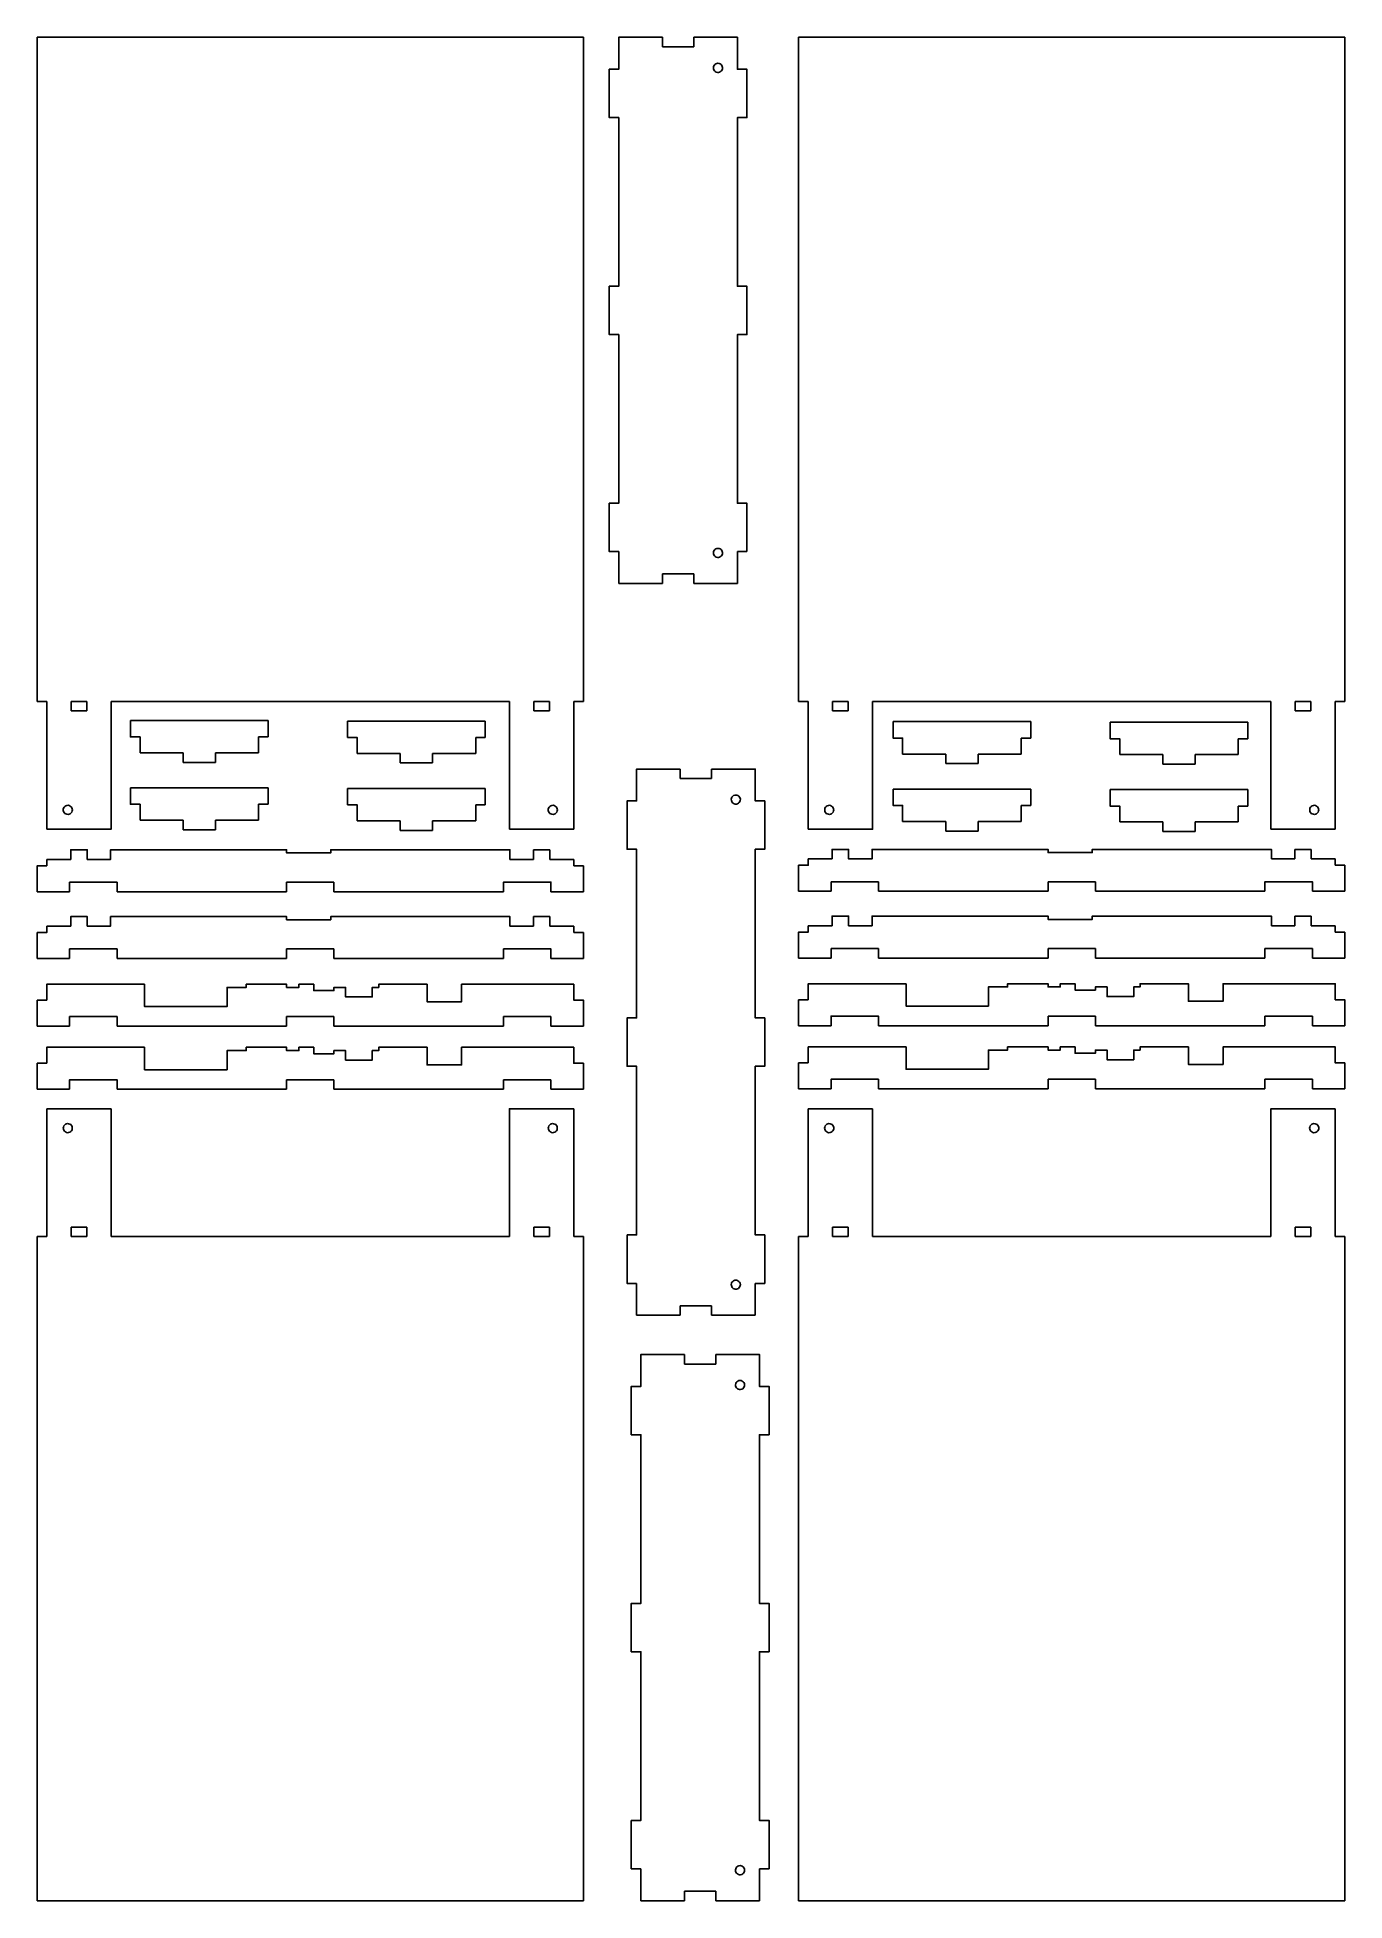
# Model space of a CAD drawing. Extents: x 5 to 415, y 5 to 589.
import ezdxf

# ---------------------------------------------------------------- set-up
doc = ezdxf.new("R2010")
doc.units = 0
doc.layers.add('Layer_1', color=7, linetype='CONTINUOUS')

msp = doc.modelspace()

# ---------------------------------------------------------------- linework, layer by layer
at = {"layer": 'Layer_1', "color": 7}
for points in [[(176.25267, 380.778424), (176.25267, 588.92844), (5.102679, 588.92844), (5.102679, 380.778424)], [(201.01734, 588.92842), (187.36736, 588.92842), (187.36736, 578.92842), (184.36735, 578.92842), (184.36735, 563.77843), (187.36736, 563.77843), (187.36736, 510.92842), (184.36735, 510.92842), (184.36735, 495.77843), (187.36736, 495.77843), (187.36736, 442.92844), (184.36735, 442.92844)], [(201.01734, 588.92842), (201.01734, 585.92842)], [(201.01734, 585.92842), (210.86736, 585.92842)], [(227.51735, 427.77842), (227.51735, 442.92844), (224.51734, 442.92844), (224.51734, 495.77843), (227.51735, 495.77843), (227.51735, 510.92842), (224.51734, 510.92842), (224.51734, 563.77843), (227.51735, 563.77843), (227.51735, 578.92842), (224.51734, 578.92842), (224.51734, 588.92842), (210.86736, 588.92842)], [(210.86736, 585.92842), (210.86736, 588.92842)], [(414.87747, 380.77841), (414.87747, 588.92844), (243.72747, 588.92844), (243.72747, 380.77841)], [(217.08734, 579.79443), (217.02034, 579.44343)], [(217.02035, 579.44343), (217.04235, 579.08643)], [(217.04236, 579.08643), (217.15336, 578.74641)], [(217.23934, 580.11743), (217.08734, 579.79443)], [(217.15336, 578.74641), (217.34436, 578.44542)], [(217.46736, 580.39241), (217.23934, 580.11743)], [(217.34436, 578.44542), (217.60436, 578.20042)], [(217.75637, 580.60241), (217.46736, 580.39241)], [(217.60436, 578.20042), (217.91737, 578.02841)], [(218.08837, 580.73343), (217.75637, 580.60241)], [(218.44235, 580.77841), (218.08837, 580.73341)], [(218.79636, 580.73343), (218.44235, 580.77843)], [(219.12934, 580.60241), (218.79636, 580.73343)], [(218.96737, 578.02841), (219.28037, 578.20042)], [(219.41835, 580.39241), (219.12934, 580.60241)], [(219.28037, 578.20042), (219.54035, 578.44542)], [(219.64536, 580.11743), (219.41835, 580.39241)], [(219.54035, 578.44542), (219.73135, 578.74641)], [(219.79736, 579.79443), (219.64536, 580.11743)], [(219.73135, 578.74641), (219.84234, 579.08643)], [(219.86436, 579.44343), (219.79736, 579.79443)], [(219.84234, 579.08643), (219.86434, 579.44343)], [(217.91737, 578.02841), (218.26336, 577.93941)], [(218.26336, 577.93943), (218.62134, 577.93943)], [(218.62134, 577.93943), (218.96737, 578.02843)], [(187.36736, 427.77842), (184.36735, 427.77842), (184.36735, 442.92844)], [(187.36736, 417.77841), (187.36736, 427.77842)], [(217.08734, 427.79442), (217.02034, 427.44343)], [(217.02035, 427.44343), (217.04235, 427.08643)], [(217.04236, 427.08643), (217.15336, 426.74641)], [(217.23934, 428.11743), (217.08734, 427.79442)], [(217.15336, 426.74641), (217.34436, 426.44542)], [(217.46736, 428.39241), (217.23934, 428.11743)], [(217.34436, 426.44542), (217.60436, 426.20042)], [(217.75637, 428.60241), (217.46736, 428.39241)], [(218.08837, 428.73343), (217.75637, 428.60241)], [(218.44235, 428.77841), (218.08837, 428.73341)], [(218.79636, 428.73343), (218.44235, 428.77843)], [(219.12934, 428.60241), (218.79636, 428.73343)], [(219.41835, 428.39241), (219.12934, 428.60241)], [(219.28037, 426.20042), (219.54035, 426.44542)], [(219.64536, 428.11743), (219.41835, 428.39241)], [(219.54035, 426.44542), (219.73135, 426.74641)], [(219.79736, 427.79442), (219.64536, 428.11743)], [(219.73135, 426.74641), (219.84234, 427.08643)], [(219.86436, 427.44343), (219.79736, 427.79442)], [(219.84234, 427.08643), (219.86434, 427.44343)], [(224.51734, 427.77842), (224.51734, 417.77841)], [(227.51735, 427.77842), (224.51734, 427.77842)], [(201.01734, 420.77841), (201.01734, 417.77841)], [(210.86736, 420.77841), (201.01734, 420.77841)], [(210.86736, 417.77841), (210.86736, 420.77841)], [(217.60436, 426.20042), (217.91737, 426.02841)], [(217.91737, 426.02841), (218.26336, 425.93941)], [(218.26336, 425.93943), (218.62134, 425.93943)], [(218.62134, 425.93943), (218.96737, 426.02843)], [(218.96737, 426.02841), (219.28037, 426.20042)], [(187.36736, 417.77841), (201.01734, 417.77841)], [(210.86736, 417.77841), (224.51734, 417.77841)], [(8.102679, 380.778424), (5.102679, 380.778424)], [(8.102679, 340.778425), (8.102679, 380.778424)], [(8.102679, 340.778425), (28.252688, 340.778425), (28.252688, 380.778424)], [(28.252688, 380.778424), (153.10268, 380.778424)], [(153.10268, 340.778425), (153.10268, 380.778424)], [(173.25269, 380.778424), (173.25269, 340.778425)], [(176.25267, 380.778424), (173.25269, 380.778424)], [(246.72747, 380.77841), (243.72747, 380.77841)], [(246.72747, 340.778411), (246.72747, 380.77841)], [(246.72747, 340.778411), (266.87748, 340.778411), (266.87748, 380.77841)], [(266.87748, 380.77841), (391.72747, 380.77841)], [(391.72747, 340.778411), (391.72747, 380.77841)], [(411.87749, 380.77841), (411.87749, 340.778411)], [(414.87747, 380.77841), (411.87749, 380.77841)], [(34.324846, 374.874667), (34.324846, 369.724657), (37.324826, 369.724657), (37.324826, 364.724667)], [(77.474838, 374.874667), (34.324846, 374.874667)], [(77.474838, 374.874667), (77.474838, 369.724657)], [(102.35892, 374.696997), (102.35892, 369.546987), (105.3589, 369.546987), (105.3589, 364.546997)], [(145.50892, 374.696997), (102.35892, 374.696997)], [(145.50892, 374.696997), (145.50892, 369.546987)], [(273.30945, 374.488769), (273.30945, 369.338759), (276.30943, 369.338759), (276.30943, 364.338769)], [(316.45944, 374.488769), (273.30945, 374.488769)], [(316.45944, 374.488769), (316.45944, 369.338759)], [(341.34352, 374.311099), (341.34352, 369.161089), (344.3435, 369.161089), (344.3435, 364.161099)], [(384.49352, 374.311099), (341.34352, 374.311099)], [(384.49352, 374.311099), (384.49352, 369.161089)], [(74.474838, 369.724657), (74.474838, 364.724667)], [(77.474838, 369.724657), (74.474838, 369.724657)], [(142.50892, 369.546987), (142.50892, 364.546997)], [(145.50892, 369.546987), (142.50892, 369.546987)], [(313.45944, 369.338759), (313.45944, 364.338769)], [(316.45944, 369.338759), (313.45944, 369.338759)], [(381.49352, 369.161089), (381.49352, 364.161099)], [(384.49352, 369.161089), (381.49352, 369.161089)], [(50.824847, 364.724667), (37.324826, 364.724667)], [(50.824847, 361.724667), (50.824847, 364.724667)], [(60.974847, 364.724667), (60.974847, 361.724667)], [(74.474838, 364.724667), (60.974847, 364.724667)], [(118.85892, 364.546997), (105.3589, 364.546997)], [(118.85892, 361.546997), (118.85892, 364.546997)], [(129.00892, 364.546997), (129.00892, 361.546997)], [(142.50892, 364.546997), (129.00892, 364.546997)], [(289.80945, 364.338769), (276.30943, 364.338769)], [(289.80945, 361.338769), (289.80945, 364.338769)], [(299.95945, 364.338769), (299.95945, 361.338769)], [(313.45944, 364.338769), (299.95945, 364.338769)], [(357.84352, 364.161099), (344.3435, 364.161099)], [(357.84352, 361.161099), (357.84352, 364.161099)], [(367.99352, 364.161099), (367.99352, 361.161099)], [(381.49352, 364.161099), (367.99352, 364.161099)], [(50.824847, 361.724667), (60.974847, 361.724667)], [(118.85892, 361.546997), (129.00892, 361.546997)], [(206.60699, 359.647369), (192.95701, 359.647369), (192.95701, 349.647369), (189.957, 349.647369), (189.957, 334.497379), (192.95701, 334.497379), (192.95701, 281.647369), (189.957, 281.647369), (189.957, 266.497379), (192.95701, 266.497379), (192.95701, 213.647389), (189.957, 213.647389)], [(206.60699, 359.647369), (206.60699, 356.647369)], [(206.60699, 356.647369), (216.45701, 356.647369)], [(233.107, 198.497375), (233.107, 213.647389), (230.10699, 213.647389), (230.10699, 266.497379), (233.107, 266.497379), (233.107, 281.647369), (230.10699, 281.647369), (230.10699, 334.497379), (233.107, 334.497379), (233.107, 349.647369), (230.10699, 349.647369), (230.10699, 359.647369), (216.45701, 359.647369)], [(216.45701, 356.647369), (216.45701, 359.647369)], [(289.80945, 361.338769), (299.95945, 361.338769)], [(357.84352, 361.161099), (367.99352, 361.161099)], [(34.324846, 353.765287), (34.324846, 348.615277), (37.324826, 348.615277), (37.324826, 343.615257)], [(77.474848, 353.765287), (34.324846, 353.765287)], [(77.474848, 353.765287), (77.474848, 348.615277)], [(102.35892, 353.587617), (102.35892, 348.437607), (105.3589, 348.437607), (105.3589, 343.437587)], [(145.50893, 353.587617), (102.35892, 353.587617)], [(145.50893, 353.587617), (145.50893, 348.437607)], [(222.67699, 350.513379), (222.60999, 350.162379)], [(222.82899, 350.836379), (222.67699, 350.513379)], [(223.05701, 351.111359), (222.82899, 350.836379)], [(223.34602, 351.321359), (223.05701, 351.111359)], [(223.67802, 351.452379), (223.34602, 351.321359)], [(224.032, 351.497359), (223.67802, 351.452359)], [(224.38601, 351.452379), (224.032, 351.497379)], [(224.71899, 351.321359), (224.38601, 351.452379)], [(225.008, 351.111359), (224.71899, 351.321359)], [(225.23501, 350.836379), (225.008, 351.111359)], [(225.38701, 350.513379), (225.23501, 350.836379)], [(225.45401, 350.162379), (225.38701, 350.513379)], [(273.30945, 353.379389), (273.30945, 348.229379), (276.30943, 348.229379), (276.30943, 343.229359)], [(316.45945, 353.379389), (273.30945, 353.379389)], [(316.45945, 353.379389), (316.45945, 348.229379)], [(341.34352, 353.201719), (341.34352, 348.051709), (344.3435, 348.051709), (344.3435, 343.051689)], [(384.49353, 353.201719), (341.34352, 353.201719)], [(384.49353, 353.201719), (384.49353, 348.051709)], [(13.263668, 347.031429), (13.263668, 346.674426)], [(13.263668, 346.674426), (13.352668, 346.328431)], [(13.352678, 347.377424), (13.263678, 347.031429)], [(13.524678, 347.690426), (13.352678, 347.377424)], [(13.352678, 346.328431), (13.524678, 346.015429)], [(13.769688, 347.951438), (13.524678, 347.690426)], [(13.524678, 346.015429), (13.769688, 345.755422)], [(14.070678, 348.14244), (13.769688, 347.951438)], [(13.769688, 345.755422), (14.070678, 345.563441)], [(14.410668, 348.253433), (14.070678, 348.14244)], [(14.070678, 345.563441), (14.410668, 345.453427)], [(14.766688, 348.27542), (14.410668, 348.25346)], [(14.410668, 345.453427), (14.766688, 345.431467)], [(15.117688, 348.208427), (14.766688, 348.275417)], [(14.766688, 345.43144), (15.117688, 345.49843)], [(15.440688, 348.056424), (15.117688, 348.208427)], [(15.117688, 345.498433), (15.440688, 345.650436)], [(15.716678, 347.828433), (15.440688, 348.056424)], [(15.440688, 345.650436), (15.716678, 345.877422)], [(15.926678, 347.539429), (15.716678, 347.828433)], [(15.716678, 345.877422), (15.926678, 346.166426)], [(16.057668, 347.207429), (15.926678, 347.539429)], [(15.926678, 346.166426), (16.057668, 346.498425)], [(16.057668, 346.498425), (16.102668, 346.853443)], [(16.102678, 346.853443), (16.057678, 347.207429)], [(74.474838, 348.615277), (74.474838, 343.615257)], [(77.474848, 348.615277), (74.474838, 348.615277)], [(142.50892, 348.437607), (142.50892, 343.437587)], [(145.50893, 348.437607), (142.50892, 348.437607)], [(165.26367, 347.031429), (165.26367, 346.674426)], [(165.26367, 346.674426), (165.35267, 346.328431)], [(165.35268, 347.377424), (165.26368, 347.031429)], [(165.52468, 347.690426), (165.35268, 347.377424)], [(165.35268, 346.328431), (165.52468, 346.015429)], [(165.76969, 347.951438), (165.52468, 347.690426)], [(165.52468, 346.015429), (165.76969, 345.755422)], [(166.07068, 348.14244), (165.76969, 347.951438)], [(165.76969, 345.755422), (166.07068, 345.563441)], [(166.41067, 348.253433), (166.07068, 348.14244)], [(166.07068, 345.563441), (166.41067, 345.453427)], [(166.76666, 348.27542), (166.41067, 348.25346)], [(166.41067, 345.453427), (166.76666, 345.431467)], [(167.11769, 348.208427), (166.76666, 348.275417)], [(166.76666, 345.43144), (167.11769, 345.49843)], [(167.44069, 348.056424), (167.11769, 348.208427)], [(167.11769, 345.498433), (167.44069, 345.650436)], [(167.71668, 347.828433), (167.44069, 348.056424)], [(167.44069, 345.650436), (167.71668, 345.877422)], [(167.92668, 347.539429), (167.71668, 347.828433)], [(167.71668, 345.877422), (167.92668, 346.166426)], [(168.05767, 347.207429), (167.92668, 347.539429)], [(167.92668, 346.166426), (168.05767, 346.498425)], [(168.05767, 346.498425), (168.10267, 346.853443)], [(168.10268, 346.853443), (168.05768, 347.207429)], [(222.61, 350.162379), (222.632, 349.805379)], [(222.63201, 349.805379), (222.74301, 349.465359)], [(222.74301, 349.465359), (222.93401, 349.164369)], [(222.93401, 349.164369), (223.19401, 348.919369)], [(223.19401, 348.919369), (223.50702, 348.747359)], [(223.50702, 348.747359), (223.85301, 348.658359)], [(223.85301, 348.658379), (224.21099, 348.658379)], [(224.21099, 348.658379), (224.55702, 348.747379)], [(224.55702, 348.747359), (224.87002, 348.919369)], [(224.87002, 348.919369), (225.13, 349.164369)], [(225.13, 349.164369), (225.321, 349.465359)], [(225.321, 349.465359), (225.43199, 349.805379)], [(225.43199, 349.805379), (225.45399, 350.162379)], [(251.88846, 347.031415), (251.88846, 346.674412)], [(251.88846, 346.674412), (251.97746, 346.328417)], [(251.97747, 347.37741), (251.88847, 347.031415)], [(252.14947, 347.690412), (251.97747, 347.37741)], [(251.97747, 346.328417), (252.14947, 346.015415)], [(252.39448, 347.951424), (252.14947, 347.690412)], [(252.14947, 346.015415), (252.39448, 345.755409)], [(252.69547, 348.142426), (252.39448, 347.951424)], [(252.39448, 345.755409), (252.69547, 345.563427)], [(253.03546, 348.253419), (252.69547, 348.142426)], [(252.69547, 345.563427), (253.03546, 345.453413)], [(253.39148, 348.275406), (253.03546, 348.253446)], [(253.03546, 345.453413), (253.39148, 345.431453)], [(253.74248, 348.208414), (253.39148, 348.275404)], [(253.39148, 345.431426), (253.74248, 345.498416)], [(254.06548, 348.05641), (253.74248, 348.208414)], [(253.74248, 345.498419), (254.06548, 345.650422)], [(254.34147, 347.828419), (254.06548, 348.05641)], [(254.06548, 345.650422), (254.34147, 345.877408)], [(254.55147, 347.539415), (254.34147, 347.828419)], [(254.34147, 345.877408), (254.55147, 346.166412)], [(254.68246, 347.207415), (254.55147, 347.539415)], [(254.55147, 346.166412), (254.68246, 346.498411)], [(254.68246, 346.498411), (254.72746, 346.853429)], [(254.72747, 346.853429), (254.68247, 347.207415)], [(313.45944, 348.229379), (313.45944, 343.229359)], [(316.45945, 348.229379), (313.45944, 348.229379)], [(381.49352, 348.051709), (381.49352, 343.051689)], [(384.49353, 348.051709), (381.49352, 348.051709)], [(403.97747, 347.37741), (403.88847, 347.031415)], [(403.88847, 347.031415), (403.88847, 346.674412)], [(403.88847, 346.674412), (403.97747, 346.328417)], [(404.14947, 347.690412), (403.97747, 347.37741)], [(403.97747, 346.328417), (404.14947, 346.015415)], [(404.39448, 347.951424), (404.14947, 347.690412)], [(404.14947, 346.015415), (404.39448, 345.755409)], [(404.69547, 348.142426), (404.39448, 347.951424)], [(404.39448, 345.755409), (404.69547, 345.563427)], [(405.03547, 348.253419), (404.69547, 348.142426)], [(404.69547, 345.563427), (405.03547, 345.453413)], [(405.39145, 348.275406), (405.03547, 348.253446)], [(405.03547, 345.453413), (405.39145, 345.431453)], [(405.74249, 348.208414), (405.39145, 348.275404)], [(405.39145, 345.431426), (405.74249, 345.498416)], [(406.06548, 348.05641), (405.74249, 348.208414)], [(405.74249, 345.498419), (406.06548, 345.650422)], [(406.34148, 347.828419), (406.06548, 348.05641)], [(406.06548, 345.650422), (406.34148, 345.877408)], [(406.55148, 347.539415), (406.34148, 347.828419)], [(406.34148, 345.877408), (406.55148, 346.166412)], [(406.68247, 347.207415), (406.55148, 347.539415)], [(406.55148, 346.166412), (406.68247, 346.498411)], [(406.72747, 346.853429), (406.68247, 347.207415)], [(406.68247, 346.498411), (406.72747, 346.853429)], [(50.824847, 343.615257), (37.324826, 343.615257)], [(50.824847, 340.615287), (50.824847, 343.615257)], [(50.824847, 340.615287), (60.974847, 340.615287)], [(60.974847, 343.615257), (60.974847, 340.615287)], [(74.474838, 343.615257), (60.974847, 343.615257)], [(118.85892, 343.437587), (105.3589, 343.437587)], [(118.85892, 340.437617), (118.85892, 343.437587)], [(118.85892, 340.437617), (129.00892, 340.437617)], [(129.00892, 343.437587), (129.00892, 340.437617)], [(142.50892, 343.437587), (129.00892, 343.437587)], [(173.25269, 340.778425), (153.10268, 340.778425)], [(289.80945, 343.229359), (276.30943, 343.229359)], [(289.80945, 340.229389), (289.80945, 343.229359)], [(289.80945, 340.229389), (299.95945, 340.229389)], [(299.95945, 343.229359), (299.95945, 340.229389)], [(313.45944, 343.229359), (299.95945, 343.229359)], [(357.84352, 343.051689), (344.3435, 343.051689)], [(357.84352, 340.051719), (357.84352, 343.051689)], [(357.84352, 340.051719), (367.99352, 340.051719)], [(367.99352, 343.051689), (367.99352, 340.051719)], [(381.49352, 343.051689), (367.99352, 343.051689)], [(411.87749, 340.778411), (391.72747, 340.778411)], [(15.602668, 331.352046), (15.602668, 334.352046), (20.752668, 334.352046), (20.752668, 331.352046), (28.102678, 331.352046), (28.102678, 334.352046), (83.252678, 334.352046), (83.252678, 333.352046), (97.102668, 333.352046), (97.102668, 334.352046), (153.25267, 334.352036), (153.25267, 331.352036)], [(160.60267, 334.352036), (160.60267, 331.352036)], [(160.60267, 334.352036), (165.75267, 334.352036)], [(165.75267, 331.352036), (165.75267, 334.352036)], [(254.22748, 331.484591), (254.22748, 334.484591), (259.37748, 334.484591), (259.37748, 331.484591), (266.72749, 331.484591), (266.72749, 334.484591), (321.87749, 334.484591), (321.87749, 333.484591), (335.72748, 333.484591), (335.72748, 334.484591), (391.87748, 334.484581), (391.87748, 331.484581)], [(399.22748, 334.484581), (399.22748, 331.484581)], [(399.22748, 334.484581), (404.37748, 334.484581)], [(404.37748, 331.484581), (404.37748, 334.484581)], [(5.102679, 321.202046), (5.102679, 329.352046), (8.10269, 329.352046), (8.10269, 331.352046)], [(15.602668, 331.352046), (8.10269, 331.352046)], [(160.60267, 331.352036), (153.25267, 331.352036)], [(173.25266, 331.352036), (165.75267, 331.352036)], [(173.25266, 329.352036), (173.25266, 331.352036)], [(173.25266, 329.352036), (176.25266, 329.352036)], [(176.25266, 321.202036), (176.25266, 329.352036)], [(243.72749, 321.334591), (243.72749, 329.484591), (246.7275, 329.484591), (246.7275, 331.484591)], [(254.22748, 331.484591), (246.7275, 331.484591)], [(399.22748, 331.484581), (391.87748, 331.484581)], [(411.87747, 331.484581), (404.37748, 331.484581)], [(411.87747, 329.484581), (411.87747, 331.484581)], [(411.87747, 329.484581), (414.87747, 329.484581)], [(414.87747, 321.334581), (414.87747, 329.484581)], [(5.102679, 321.202046), (15.252668, 321.202046)], [(15.252668, 324.202046), (30.102678, 324.202046)], [(15.252668, 324.202046), (15.252668, 321.202046)], [(30.102678, 321.202046), (30.102678, 324.202046)], [(30.102678, 321.202046), (83.252678, 321.202046)], [(83.252678, 324.202046), (98.102658, 324.202046)], [(83.252678, 324.202046), (83.252678, 321.202046)], [(98.102658, 321.202046), (98.102658, 324.202046)], [(98.102658, 321.202046), (151.25266, 321.202036)], [(166.10266, 321.202036), (166.10266, 324.202036), (151.25266, 324.202036), (151.25266, 321.202036)], [(166.10266, 321.202036), (176.25266, 321.202036)], [(243.72749, 321.334591), (253.87748, 321.334591)], [(253.87748, 324.334591), (268.72749, 324.334591)], [(253.87748, 324.334591), (253.87748, 321.334591)], [(268.72749, 321.334591), (268.72749, 324.334591)], [(268.72749, 321.334591), (321.87749, 321.334591)], [(321.87749, 324.334591), (336.72747, 324.334591)], [(321.87749, 324.334591), (321.87749, 321.334591)], [(336.72747, 321.334591), (336.72747, 324.334591)], [(336.72747, 321.334591), (389.87747, 321.334581)], [(404.72747, 321.334581), (404.72747, 324.334581), (389.87747, 324.334581), (389.87747, 321.334581)], [(404.72747, 321.334581), (414.87747, 321.334581)], [(5.102679, 300.269397), (5.102679, 308.419396), (8.10269, 308.419396), (8.10269, 310.419396)], [(15.602668, 310.419396), (8.10269, 310.419396)], [(15.602668, 310.419396), (15.602668, 313.419396), (20.752668, 313.419396), (20.752668, 310.419396), (28.102678, 310.419396), (28.102678, 313.419396), (83.252678, 313.419396), (83.252678, 312.419396), (97.102668, 312.419396), (97.102668, 313.419396), (153.25267, 313.419386), (153.25267, 310.419386)], [(160.60267, 310.419386), (153.25267, 310.419386)], [(160.60267, 313.419386), (160.60267, 310.419386)], [(160.60267, 313.419386), (165.75267, 313.419386)], [(165.75267, 310.419386), (165.75267, 313.419386)], [(173.25266, 310.419386), (165.75267, 310.419386)], [(173.25266, 308.419386), (173.25266, 310.419386)], [(243.72749, 300.401942), (243.72749, 308.551942), (246.7275, 308.551942), (246.7275, 310.551942)], [(254.22748, 310.551942), (246.7275, 310.551942)], [(254.22748, 310.551942), (254.22748, 313.551942), (259.37748, 313.551942), (259.37748, 310.551942), (266.72749, 310.551942), (266.72749, 313.551942), (321.87749, 313.551942), (321.87749, 312.551942), (335.72748, 312.551942), (335.72748, 313.551942), (391.87748, 313.551932), (391.87748, 310.551932)], [(399.22748, 310.551932), (391.87748, 310.551932)], [(399.22748, 313.551932), (399.22748, 310.551932)], [(399.22748, 313.551932), (404.37748, 313.551932)], [(404.37748, 310.551932), (404.37748, 313.551932)], [(411.87747, 310.551932), (404.37748, 310.551932)], [(411.87747, 308.551932), (411.87747, 310.551932)], [(173.25266, 308.419386), (176.25266, 308.419386)], [(176.25266, 300.269387), (176.25266, 308.419396)], [(411.87747, 308.551932), (414.87747, 308.551932)], [(414.87747, 300.401932), (414.87747, 308.551942)], [(5.102679, 300.269397), (15.252668, 300.269397)], [(15.252668, 303.269397), (30.102678, 303.269397)], [(15.252668, 303.269397), (15.252668, 300.269397)], [(30.102678, 300.269397), (30.102678, 303.269397)], [(30.102678, 300.269397), (83.252678, 300.269397)], [(83.252678, 303.269397), (98.102658, 303.269397)], [(83.252678, 303.269397), (83.252678, 300.269397)], [(98.102658, 300.269397), (98.102658, 303.269397)], [(98.102658, 300.269397), (151.25266, 300.269387)], [(166.10266, 300.269387), (166.10266, 303.269387), (151.25266, 303.269387), (151.25266, 300.269387)], [(166.10266, 300.269387), (176.25266, 300.269387)], [(243.72749, 300.401942), (253.87748, 300.401942)], [(253.87748, 303.401942), (268.72749, 303.401942)], [(253.87748, 303.401942), (253.87748, 300.401942)], [(268.72749, 300.401942), (268.72749, 303.401942)], [(268.72749, 300.401942), (321.87749, 300.401942)], [(321.87749, 303.401942), (336.72747, 303.401942)], [(321.87749, 303.401942), (321.87749, 300.401942)], [(336.72747, 300.401942), (336.72747, 303.401942)], [(336.72747, 300.401942), (389.87747, 300.401932)], [(404.72747, 300.401932), (404.72747, 303.401932), (389.87747, 303.401932), (389.87747, 300.401932)], [(404.72747, 300.401932), (414.87747, 300.401932)], [(8.10268, 287.231667), (8.10268, 292.231687), (38.752669, 292.231687)], [(176.25266, 279.081686), (176.25266, 287.231657), (173.25268, 287.231657), (173.25268, 292.231677), (138.10268, 292.231677), (138.10268, 286.731676), (127.25267, 286.731676), (127.25267, 292.231677), (112.10266, 292.231687), (112.10266, 291.231667), (110.10267, 291.231667), (110.10267, 288.231687), (101.75266, 288.231687), (101.75266, 291.231667), (98.10268, 291.231667), (98.10268, 290.231677), (91.75268, 290.231677), (91.75268, 292.231687), (87.102678, 292.231687), (87.102678, 291.231667), (83.252667, 291.231667), (83.252667, 292.231687), (70.602679, 292.231687), (70.602679, 291.231667), (64.602667, 291.231667), (64.602667, 285.231686), (38.752669, 285.231686), (38.752669, 292.231687)], [(246.72749, 287.364212), (246.72749, 292.364232), (277.37748, 292.364232)], [(414.87747, 279.214232), (414.87747, 287.364202), (411.87749, 287.364202), (411.87749, 292.364222), (376.72749, 292.364222), (376.72749, 286.864222), (365.87748, 286.864222), (365.87748, 292.364222), (350.72747, 292.364232), (350.72747, 291.364212), (348.72748, 291.364212), (348.72748, 288.364232), (340.37747, 288.364232), (340.37747, 291.364212), (336.72749, 291.364212), (336.72749, 290.364222), (330.37749, 290.364222), (330.37749, 292.364232), (325.72749, 292.364232), (325.72749, 291.364212), (321.87748, 291.364212), (321.87748, 292.364232), (309.22749, 292.364232), (309.22749, 291.364212), (303.22748, 291.364212), (303.22748, 285.364232), (277.37748, 285.364232), (277.37748, 292.364232)], [(5.102679, 279.081686), (5.102679, 287.231667)], [(8.10268, 287.231667), (5.102679, 287.231667)], [(243.72749, 279.214232), (243.72749, 287.364212)], [(246.72749, 287.364212), (243.72749, 287.364212)], [(15.252668, 279.081686), (15.252668, 282.081686), (30.102678, 282.081686), (30.102678, 279.081686)], [(83.252667, 279.081686), (83.252667, 282.081686)], [(98.10268, 282.081686), (83.252667, 282.081686)], [(98.10268, 282.081686), (98.10268, 279.081686)], [(151.25268, 279.081686), (151.25268, 282.081676)], [(166.10266, 282.081676), (151.25268, 282.081676)], [(166.10266, 282.081676), (166.10266, 279.081686)], [(253.87748, 279.214232), (253.87748, 282.214232), (268.72749, 282.214232), (268.72749, 279.214232)], [(321.87748, 279.214232), (321.87748, 282.214232)], [(336.72749, 282.214232), (321.87748, 282.214232)], [(336.72749, 282.214232), (336.72749, 279.214232)], [(389.87749, 279.214232), (389.87749, 282.214222)], [(404.72747, 282.214222), (389.87749, 282.214222)], [(404.72747, 282.214222), (404.72747, 279.214232)], [(15.252668, 279.081686), (5.102679, 279.081686)], [(83.252667, 279.081686), (30.102678, 279.081686)], [(151.25268, 279.081686), (98.10268, 279.081686)], [(176.25266, 279.081686), (166.10266, 279.081686)], [(253.87748, 279.214232), (243.72749, 279.214232)], [(321.87748, 279.214232), (268.72749, 279.214232)], [(389.87749, 279.214232), (336.72749, 279.214232)], [(414.87747, 279.214232), (404.72747, 279.214232)], [(8.10268, 267.449566), (8.10268, 272.449596), (38.752669, 272.449596)], [(176.25266, 259.299586), (176.25266, 267.449566), (173.25268, 267.449566), (173.25268, 272.449596), (138.10268, 272.449596), (138.10268, 266.949596), (127.25267, 266.949596), (127.25267, 272.449596), (112.10266, 272.449596), (112.10266, 271.449566), (110.10267, 271.449566), (110.10267, 268.449596), (101.75266, 268.449596), (101.75266, 271.449566), (98.10268, 271.449566), (98.10268, 270.449586), (91.75268, 270.449586), (91.75268, 272.449596), (87.102678, 272.449596), (87.102678, 271.449566), (83.252667, 271.449566), (83.252667, 272.449596), (70.602679, 272.449596), (70.602679, 271.449566), (64.602667, 271.449566), (64.602667, 265.449596), (38.752669, 265.449596), (38.752669, 272.449596)], [(246.72749, 267.582116), (246.72749, 272.582146), (277.37748, 272.582146)], [(414.87747, 259.432136), (414.87747, 267.582116), (411.87749, 267.582116), (411.87749, 272.582146), (376.72749, 272.582146), (376.72749, 267.082146), (365.87748, 267.082146), (365.87748, 272.582146), (350.72747, 272.582146), (350.72747, 271.582116), (348.72748, 271.582116), (348.72748, 268.582146), (340.37747, 268.582146), (340.37747, 271.582116), (336.72749, 271.582116), (336.72749, 270.582136), (330.37749, 270.582136), (330.37749, 272.582146), (325.72749, 272.582146), (325.72749, 271.582116), (321.87748, 271.582116), (321.87748, 272.582146), (309.22749, 272.582146), (309.22749, 271.582116), (303.22748, 271.582116), (303.22748, 265.582146), (277.37748, 265.582146), (277.37748, 272.582146)], [(5.102679, 259.299586), (5.102679, 267.449566)], [(8.10268, 267.449566), (5.102679, 267.449566)], [(243.72749, 259.432136), (243.72749, 267.582116)], [(246.72749, 267.582116), (243.72749, 267.582116)], [(15.252668, 259.299586), (5.102679, 259.299586)], [(15.252668, 259.299586), (15.252668, 262.299586), (30.102678, 262.299586), (30.102678, 259.299586)], [(83.252667, 259.299586), (30.102678, 259.299586)], [(83.252667, 259.299586), (83.252667, 262.299586)], [(98.10268, 262.299586), (83.252667, 262.299586)], [(98.10268, 262.299586), (98.10268, 259.299586)], [(151.25268, 259.299586), (98.10268, 259.299586)], [(151.25268, 259.299586), (151.25268, 262.299586)], [(166.10266, 262.299586), (151.25268, 262.299586)], [(166.10266, 262.299586), (166.10266, 259.299586)], [(176.25266, 259.299586), (166.10266, 259.299586)], [(253.87748, 259.432136), (243.72749, 259.432136)], [(253.87748, 259.432136), (253.87748, 262.432136), (268.72749, 262.432136), (268.72749, 259.432136)], [(321.87748, 259.432136), (268.72749, 259.432136)], [(321.87748, 259.432136), (321.87748, 262.432136)], [(336.72749, 262.432136), (321.87748, 262.432136)], [(336.72749, 262.432136), (336.72749, 259.432136)], [(389.87749, 259.432136), (336.72749, 259.432136)], [(389.87749, 259.432136), (389.87749, 262.432136)], [(404.72747, 262.432136), (389.87749, 262.432136)], [(404.72747, 262.432136), (404.72747, 259.432136)], [(414.87747, 259.432136), (404.72747, 259.432136)], [(8.102659, 253.205477), (28.252678, 253.205477)], [(8.102659, 213.205478), (8.102659, 253.205477)], [(28.252678, 253.205477), (28.252678, 213.205478)], [(173.25268, 253.205477), (153.10267, 253.205477), (153.10267, 213.205478)], [(173.25268, 253.205477), (173.25268, 213.205478)], [(246.72745, 253.205472), (266.87747, 253.205472)], [(246.72745, 213.205472), (246.72745, 253.205472)], [(266.87747, 253.205472), (266.87747, 213.205472)], [(411.87747, 253.205472), (391.72746, 253.205472), (391.72746, 213.205472)], [(411.87747, 253.205472), (411.87747, 213.205472)], [(13.297678, 247.485477), (13.252678, 247.130467)], [(13.252678, 247.130467), (13.297678, 246.776477)], [(13.428668, 247.817477), (13.297678, 247.485477)], [(13.297678, 246.776477), (13.428668, 246.444477)], [(13.638668, 248.106477), (13.428668, 247.817477)], [(13.428668, 246.444477), (13.638668, 246.155467)], [(13.914668, 248.333467), (13.638668, 248.106477)], [(13.638668, 246.155467), (13.914668, 245.927477)], [(14.237658, 248.485467), (13.914668, 248.333467)], [(13.914668, 245.927477), (14.237658, 245.775477)], [(14.588698, 248.552467), (14.237658, 248.485467)], [(14.237658, 245.775477), (14.588698, 245.708477)], [(14.944678, 248.530477), (14.588698, 248.552477)], [(14.588698, 245.708487), (14.944678, 245.730487)], [(15.284678, 248.420467), (14.944678, 248.530477)], [(14.944678, 245.730467), (15.284678, 245.841467)], [(15.585668, 248.228477), (15.284678, 248.420467)], [(15.284678, 245.841467), (15.585668, 246.032467)], [(15.830678, 247.968477), (15.585668, 248.228477)], [(15.585668, 246.032467), (15.830678, 246.293477)], [(16.002678, 247.655477), (15.830678, 247.968477)], [(15.830678, 246.293477), (16.002678, 246.606477)], [(16.091678, 247.309477), (16.002678, 247.655477)], [(16.002678, 246.606477), (16.091678, 246.952477)], [(16.091678, 246.952477), (16.091678, 247.309477)], [(165.25268, 247.130467), (165.29768, 246.776477)], [(165.29769, 247.485477), (165.25269, 247.130467)], [(165.42868, 247.817477), (165.29769, 247.485477)], [(165.29769, 246.776477), (165.42868, 246.444477)], [(165.63868, 248.106477), (165.42868, 247.817477)], [(165.42868, 246.444477), (165.63868, 246.155467)], [(165.91467, 248.333467), (165.63868, 248.106477)], [(165.63868, 246.155467), (165.91467, 245.927477)], [(166.23767, 248.485467), (165.91467, 248.333467)], [(165.91467, 245.927477), (166.23767, 245.775477)], [(166.58867, 248.552467), (166.23767, 248.485467)], [(166.23767, 245.775477), (166.58867, 245.708477)], [(166.94469, 248.530477), (166.58867, 248.552477)], [(166.58867, 245.708487), (166.94469, 245.730487)], [(167.28468, 248.420467), (166.94469, 248.530477)], [(166.94469, 245.730467), (167.28468, 245.841467)], [(167.58567, 248.228477), (167.28468, 248.420467)], [(167.28468, 245.841467), (167.58567, 246.032467)], [(167.83068, 247.968477), (167.58567, 248.228477)], [(167.58567, 246.032467), (167.83068, 246.293477)], [(168.00268, 247.655477), (167.83068, 247.968477)], [(167.83068, 246.293477), (168.00268, 246.606477)], [(168.00268, 246.606477), (168.09168, 246.952477)], [(168.09169, 247.309477), (168.00269, 247.655477)], [(168.09169, 246.952477), (168.09169, 247.309477)], [(251.92247, 247.485472), (251.87747, 247.130462)], [(251.87747, 247.130462), (251.92247, 246.776472)], [(252.05346, 247.817472), (251.92247, 247.485472)], [(251.92247, 246.776472), (252.05346, 246.444472)], [(252.26346, 248.106472), (252.05346, 247.817472)], [(252.05346, 246.444472), (252.26346, 246.155462)], [(252.53946, 248.333462), (252.26346, 248.106472)], [(252.26346, 246.155462), (252.53946, 245.927472)], [(252.86245, 248.485462), (252.53946, 248.333462)], [(252.53946, 245.927472), (252.86245, 245.775472)], [(253.21349, 248.552462), (252.86245, 248.485462)], [(252.86245, 245.775472), (253.21349, 245.708472)], [(253.56947, 248.530472), (253.21349, 248.552472)], [(253.21349, 245.708482), (253.56947, 245.730482)], [(253.90947, 248.420462), (253.56947, 248.530472)], [(253.56947, 245.730462), (253.90947, 245.841462)], [(254.21046, 248.228472), (253.90947, 248.420462)], [(253.90947, 245.841462), (254.21046, 246.032462)], [(254.45547, 247.968472), (254.21046, 248.228472)], [(254.21046, 246.032462), (254.45547, 246.293472)], [(254.62747, 247.655472), (254.45547, 247.968472)], [(254.45547, 246.293472), (254.62747, 246.606472)], [(254.71647, 247.309472), (254.62747, 247.655472)], [(254.62747, 246.606472), (254.71647, 246.952472)], [(254.71647, 246.952472), (254.71647, 247.309472)], [(403.87747, 247.130462), (403.92247, 246.776472)], [(403.92248, 247.485472), (403.87748, 247.130462)], [(404.05347, 247.817472), (403.92248, 247.485472)], [(403.92248, 246.776472), (404.05347, 246.444472)], [(404.26347, 248.106472), (404.05347, 247.817472)], [(404.05347, 246.444472), (404.26347, 246.155462)], [(404.53946, 248.333462), (404.26347, 248.106472)], [(404.26347, 246.155462), (404.53946, 245.927472)], [(404.86246, 248.485462), (404.53946, 248.333462)], [(404.53946, 245.927472), (404.86246, 245.775472)], [(405.21346, 248.552462), (404.86246, 248.485462)], [(404.86246, 245.775472), (405.21346, 245.708472)], [(405.56948, 248.530472), (405.21346, 248.552472)], [(405.21346, 245.708482), (405.56948, 245.730482)], [(405.90947, 248.420462), (405.56948, 248.530472)], [(405.56948, 245.730462), (405.90947, 245.841462)], [(406.21046, 248.228472), (405.90947, 248.420462)], [(405.90947, 245.841462), (406.21046, 246.032462)], [(406.45547, 247.968472), (406.21046, 248.228472)], [(406.21046, 246.032462), (406.45547, 246.293472)], [(406.62747, 247.655472), (406.45547, 247.968472)], [(406.45547, 246.293472), (406.62747, 246.606472)], [(406.62747, 246.606472), (406.71647, 246.952472)], [(406.71648, 247.309472), (406.62748, 247.655472)], [(406.71648, 246.952472), (406.71648, 247.309472)], [(5.102679, 213.205478), (8.102659, 213.205478)], [(5.102679, 213.205478), (5.102679, 5.05543), (176.25268, 5.05543), (176.25268, 213.205478)], [(153.10267, 213.205478), (28.252678, 213.205478)], [(173.25268, 213.205478), (176.25268, 213.205478)], [(192.95701, 198.497375), (189.957, 198.497375), (189.957, 213.647389)], [(243.72747, 213.205472), (246.72745, 213.205472)], [(243.72747, 213.205472), (243.72747, 5.05543), (414.87747, 5.05543), (414.87747, 213.205472)], [(391.72746, 213.205472), (266.87747, 213.205472)], [(411.87747, 213.205472), (414.87747, 213.205472)], [(222.82899, 198.836385), (222.67699, 198.513375)], [(223.05701, 199.111365), (222.82899, 198.836385)], [(223.34602, 199.321365), (223.05701, 199.111365)], [(223.67802, 199.452385), (223.34602, 199.321365)], [(224.032, 199.497365), (223.67802, 199.452365)], [(224.38601, 199.452385), (224.032, 199.497385)], [(224.71899, 199.321365), (224.38601, 199.452385)], [(225.008, 199.111365), (224.71899, 199.321365)], [(225.23501, 198.836385), (225.008, 199.111365)], [(225.38701, 198.513375), (225.23501, 198.836385)], [(192.95701, 188.49737), (192.95701, 198.497375)], [(222.67699, 198.513375), (222.60999, 198.162385)], [(222.61, 198.162385), (222.632, 197.805385)], [(222.63201, 197.805385), (222.74301, 197.465365)], [(222.74301, 197.465365), (222.93401, 197.164375)], [(222.93401, 197.164375), (223.19401, 196.91938)], [(223.19401, 196.91938), (223.50702, 196.74737)], [(223.50702, 196.74737), (223.85301, 196.65837)], [(223.85301, 196.65839), (224.21099, 196.65839)], [(224.21099, 196.65839), (224.55702, 196.74739)], [(224.55702, 196.74737), (224.87002, 196.91938)], [(224.87002, 196.91938), (225.13, 197.164375)], [(225.13, 197.164375), (225.321, 197.465365)], [(225.321, 197.465365), (225.43199, 197.805385)], [(225.45401, 198.162385), (225.38701, 198.513375)], [(225.43199, 197.805385), (225.45399, 198.162385)], [(230.10699, 198.497375), (230.10699, 188.49737)], [(233.107, 198.497375), (230.10699, 198.497375)], [(192.95701, 188.49737), (206.60699, 188.49737)], [(206.60699, 191.49737), (206.60699, 188.49737)], [(216.45701, 191.49737), (206.60699, 191.49737)], [(216.45701, 188.49737), (216.45701, 191.49737)], [(216.45701, 188.49737), (230.10699, 188.49737)], [(207.93958, 176.20543), (194.2896, 176.20543), (194.2896, 166.20543), (191.28959, 166.20543), (191.28959, 151.05544), (194.2896, 151.05544), (194.2896, 98.20543), (191.28959, 98.20543), (191.28959, 83.05544), (194.2896, 83.05544), (194.2896, 30.20545), (191.28959, 30.20545)], [(207.93958, 176.20543), (207.93958, 173.20543)], [(234.43958, 15.05544), (234.43958, 30.20545), (231.43957, 30.20545), (231.43957, 83.05544), (234.43958, 83.05544), (234.43958, 98.20543), (231.43957, 98.20543), (231.43957, 151.05544), (234.43958, 151.05544), (234.43958, 166.20543), (231.43957, 166.20543), (231.43957, 176.20543), (217.7896, 176.20543)], [(217.7896, 173.20543), (217.7896, 176.20543)], [(207.93958, 173.20543), (217.7896, 173.20543)], [(224.00957, 167.07144), (223.94257, 166.72044)], [(223.94258, 166.72044), (223.96458, 166.36344)], [(223.96459, 166.36344), (224.07559, 166.02342)], [(224.16157, 167.39444), (224.00957, 167.07144)], [(224.07559, 166.02342), (224.26659, 165.72243)], [(224.38959, 167.66942), (224.16157, 167.39444)], [(224.26659, 165.72243), (224.52659, 165.47743)], [(224.6786, 167.87942), (224.38959, 167.66942)], [(224.52659, 165.47743), (224.8396, 165.30542)], [(225.0106, 168.01044), (224.6786, 167.87942)], [(224.8396, 165.30542), (225.18559, 165.21642)], [(225.36458, 168.05542), (225.0106, 168.01042)], [(225.18559, 165.21644), (225.54357, 165.21644)], [(225.71859, 168.01044), (225.36458, 168.05544)], [(225.54357, 165.21644), (225.8896, 165.30544)], [(226.05157, 167.87942), (225.71859, 168.01044)], [(225.8896, 165.30542), (226.2026, 165.47743)], [(226.34058, 167.66942), (226.05157, 167.87942)], [(226.2026, 165.47743), (226.46258, 165.72243)], [(226.56759, 167.39444), (226.34058, 167.66942)], [(226.46258, 165.72243), (226.65358, 166.02342)], [(226.71959, 167.07144), (226.56759, 167.39444)], [(226.65358, 166.02342), (226.76457, 166.36344)], [(226.78659, 166.72044), (226.71959, 167.07144)], [(226.76457, 166.36344), (226.78657, 166.72044)], [(194.2896, 15.05544), (191.28959, 15.05544), (191.28959, 30.20545)], [(194.2896, 5.05543), (194.2896, 15.05544)], [(224.00957, 15.07144), (223.94257, 14.72045)], [(223.94258, 14.72045), (223.96458, 14.36345)], [(223.96459, 14.36345), (224.07559, 14.02343)], [(224.16157, 15.39445), (224.00957, 15.07144)], [(224.07559, 14.02343), (224.26659, 13.72244)], [(224.38959, 15.66943), (224.16157, 15.39445)], [(224.26659, 13.72244), (224.52659, 13.47744)], [(224.6786, 15.87943), (224.38959, 15.66943)], [(224.52659, 13.47744), (224.8396, 13.30543)], [(225.0106, 16.01045), (224.6786, 15.87943)], [(224.8396, 13.30543), (225.18559, 13.21643)], [(225.36458, 16.05543), (225.0106, 16.01043)], [(225.18559, 13.21645), (225.54357, 13.21645)], [(225.71859, 16.01045), (225.36458, 16.05545)], [(225.54357, 13.21645), (225.8896, 13.30545)], [(226.05157, 15.87943), (225.71859, 16.01045)], [(225.8896, 13.30543), (226.2026, 13.47744)], [(226.34058, 15.66943), (226.05157, 15.87943)], [(226.2026, 13.47744), (226.46258, 13.72244)], [(226.56759, 15.39445), (226.34058, 15.66943)], [(226.46258, 13.72244), (226.65358, 14.02343)], [(226.71959, 15.07144), (226.56759, 15.39445)], [(226.65358, 14.02343), (226.76457, 14.36345)], [(226.78659, 14.72045), (226.71959, 15.07144)], [(226.76457, 14.36345), (226.78657, 14.72045)], [(231.43957, 15.05544), (231.43957, 5.05543)], [(234.43958, 15.05544), (231.43957, 15.05544)], [(207.93958, 8.05543), (207.93958, 5.05543)], [(217.7896, 8.05543), (207.93958, 8.05543)], [(217.7896, 5.05543), (217.7896, 8.05543)], [(194.2896, 5.05543), (207.93958, 5.05543)], [(217.7896, 5.05543), (231.43957, 5.05543)]]:
    msp.add_lwpolyline(points, dxfattribs=at)
for points in [[(15.752688, 377.928438), (15.752688, 380.778424), (20.602678, 380.778424), (20.602678, 377.928438)], [(165.60268, 380.778424), (165.60268, 377.928438), (160.75269, 377.928438), (160.75269, 380.778424)], [(254.37748, 377.928424), (254.37748, 380.77841), (259.22747, 380.77841), (259.22747, 377.928424)], [(404.22748, 380.77841), (404.22748, 377.928424), (399.37748, 377.928424), (399.37748, 380.77841)], [(15.752668, 213.205478), (15.752668, 216.055468), (20.602668, 216.055468), (20.602668, 213.205478)], [(165.60267, 216.055468), (165.60267, 213.205478), (160.75268, 213.205478), (160.75268, 216.055468)], [(254.37746, 213.205472), (254.37746, 216.055462), (259.22746, 216.055462), (259.22746, 213.205472)], [(404.22746, 216.055462), (404.22746, 213.205472), (399.37747, 213.205472), (399.37747, 216.055462)]]:
    msp.add_lwpolyline(points, close=True, dxfattribs=at)

doc.saveas('drawing.dxf')
